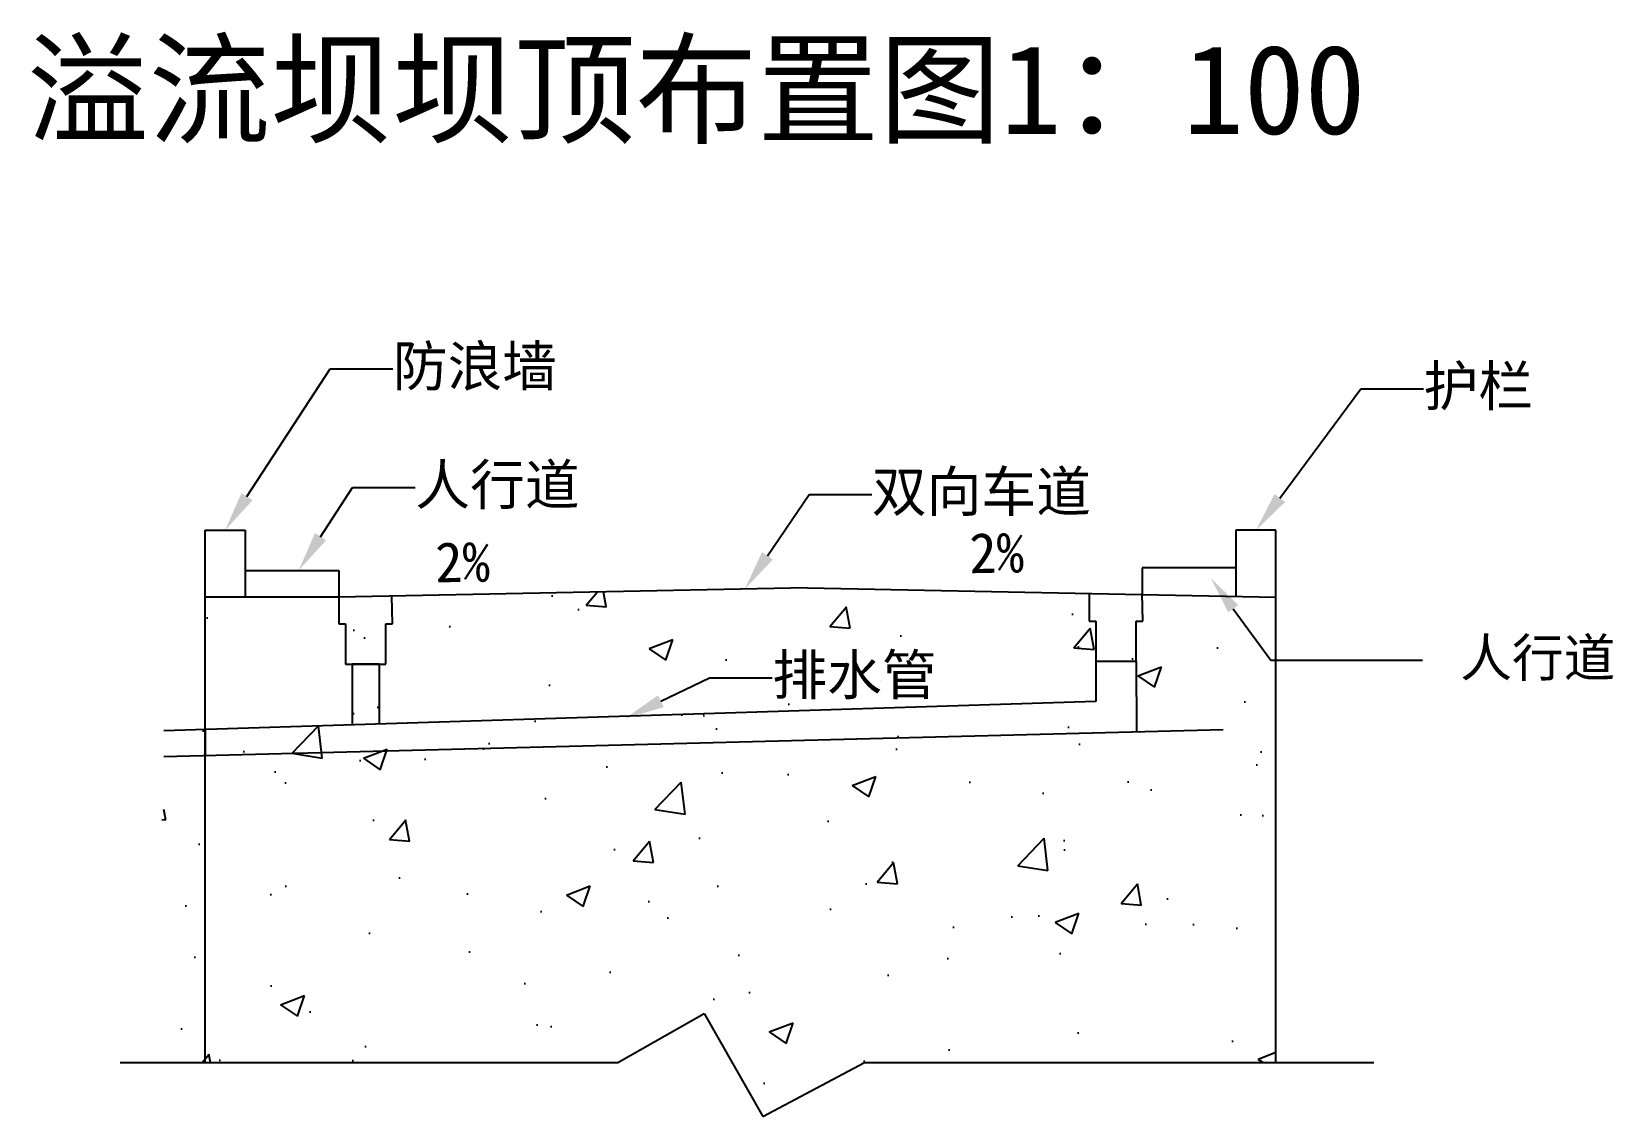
# Model space of a CAD drawing. Header units: millimetres. Extents: x 2384 to 3657, y 1019 to 1672.
# Drawn here: x 3331.5 to 3420.2, y 1546.7 to 1607.5 of the extents above; entities that cross this region are included whole.
import ezdxf
from ezdxf import colors
from ezdxf.entities.mleader import LeaderData, LeaderLine
from ezdxf.math import Vec2, Vec3

# ---------------------------------------------------------------- set-up
doc = ezdxf.new("R2010")
doc.units = ezdxf.units.MM
doc.styles.get("Standard").update_dxf_attribs({"font": 'simfang.ttf'})

msp = doc.modelspace()

# ---------------------------------------------------------------- hatches: boundary and pattern name
h = msp.add_hatch()
h.set_pattern_fill('AR-CONC', color=256, scale=0.075)
h.set_pattern_definition([(50, (572.358, 522.445), (13.66385, -1.19543), [1.42875, -15.71625]), (355, (572.358, 522.445), (-2.643257, 14.329263), [1.143, -12.573044]), (100.45144, (573.497, 522.346), (11.020594, 13.13383), [1.21425, -13.35677]), (46.1842, (572.358, 526.255), (20.33093, -3.15317), [2.14312, -23.57437]), (96.63556, (574.052, 525.992), (17.80531, 18.55696), [1.82138, -20.03517]), (351.18415, (572.358, 526.255), (17.80531, 18.55696), [1.7145, -18.85948]), (21, (574.263, 525.303), (11.37108, -7.66989), [1.42875, -15.71625]), (326, (574.263, 525.303), (4.63515, 13.8141), [1.143, -12.573]), (71.45144, (575.21, 524.664), (16.00623, 6.14421), [1.21425, -13.356745]), (37.5, (572.358, 522.445), (0.231645, 6.341628), [0, -12.4206, 0, -12.7635, 0, -12.620625]), (7.5, (572.358, 522.445), (5.011475, 7.513543), [0, -7.2771, 0, -12.13485, 0, -4.810125]), (327.5, (568.11, 522.445), (10.169295, -0.429656), [0, -4.7625, 0, -14.859, 0, -19.71675]), (317.5, (566.205, 522.445), (11.109689, 1.906987), [0, -6.19125, 0, -9.8679, 0, -14.00175])])
edge = h.paths.add_edge_path()
edge.add_line((3341.215, 1549.721), (3341.215, 1577.308))
edge.add_line((3336.454, 1549.721), (3364.342, 1549.721))
edge.add_line((3364.342, 1549.721), (3369.175, 1552.476))
edge.add_line((3369.175, 1552.476), (3372.463, 1546.709))
edge.add_line((3372.463, 1546.709), (3378.164, 1549.721))
edge.add_line((3378.164, 1549.721), (3406.691, 1549.721))
edge.add_line((3401.215, 1549.721), (3401.215, 1575.876))
edge.add_line((3374.965, 1576.333), (3401.215, 1575.808))
edge.add_line((3374.965, 1576.333), (3348.715, 1575.808))
edge.add_line((3348.715, 1575.808), (3341.215, 1575.808))

# ---------------------------------------------------------------- linework, layer by layer
for p, q in [((3341.215, 1575.808), (3341.215, 1579.558)), ((3341.215, 1579.558), (3343.465, 1579.558)), ((3343.465, 1579.558), (3343.465, 1575.808)), ((3401.215, 1579.558), (3398.968, 1579.556)), ((3398.968, 1579.556), (3398.971, 1575.853)), ((3401.215, 1575.808), (3401.215, 1579.558)), ((3341.215, 1549.721), (3341.215, 1577.308)), ((3343.465, 1577.308), (3348.715, 1577.308)), ((3348.715, 1577.308), (3348.715, 1575.808)), ((3398.97, 1577.458), (3393.72, 1577.458)), ((3393.72, 1577.458), (3393.72, 1575.958)), ((3348.715, 1575.808), (3341.215, 1575.808)), ((3374.965, 1576.333), (3348.715, 1575.808)), ((3348.715, 1575.808), (3348.715, 1574.308)), ((3351.715, 1574.308), (3351.683, 1575.867)), ((3374.965, 1576.333), (3401.215, 1575.808)), ((3390.745, 1576.017), (3390.75, 1574.458)), ((3393.75, 1574.458), (3393.718, 1576.017)), ((3401.215, 1549.721), (3401.215, 1575.876)), ((3348.715, 1574.308), (3349.09, 1574.308)), ((3349.09, 1574.308), (3349.09, 1572.058)), ((3351.34, 1572.058), (3351.34, 1574.308)), ((3351.34, 1574.308), (3351.715, 1574.308)), ((3390.75, 1574.458), (3391.125, 1574.458)), ((3391.125, 1574.458), (3391.125, 1572.208)), ((3393.375, 1572.208), (3393.375, 1574.458)), ((3393.375, 1574.458), (3393.75, 1574.458)), ((3391.125, 1572.208), (3391.125, 1569.955)), ((3393.375, 1572.208), (3391.125, 1572.208)), ((3393.375, 1572.208), (3393.407, 1568.267)), ((3349.09, 1572.058), (3351.34, 1572.058)), ((3350.965, 1572.058), (3349.465, 1572.058)), ((3349.465, 1572.058), (3349.465, 1568.643)), ((3350.215, 1572.058), (3350.965, 1572.058)), ((3350.965, 1572.058), (3350.965, 1568.691)), ((3391.125, 1569.955), (3338.907, 1568.311)), ((3338.907, 1566.881), (3398.251, 1568.39)), ((3341.215, 1568.372), (3341.215, 1566.872)), ((3364.342, 1549.721), (3369.175, 1552.476)), ((3369.175, 1552.476), (3372.463, 1546.709)), ((3336.454, 1549.721), (3364.342, 1549.721)), ((3372.463, 1546.709), (3378.164, 1549.721)), ((3378.164, 1549.721), (3406.691, 1549.721))]:
    msp.add_line(p, q)

# ---------------------------------------------------------------- texts
at = {"insert": (3331.238, 1606.769), "char_height": 5, "attachment_point": 1}
msp.add_mtext_dynamic_manual_height_columns('{\\fSimSun|b0|i0|c134|p2;溢流坝坝顶布置图}1{\\fSimSun|b0|i0|c134|p2;：100}', width=90.13065, gutter_width=12.5, heights=[0], dxfattribs=at)
at = {"char_height": 2.25, "rotation": 1.14576}
for insert, attachment_point in [((3387.071, 1579.458), 3), ((3354.09, 1578.882), 1)]:
    msp.add_mtext_dynamic_manual_height_columns('2%', width=0.24615, gutter_width=9.375, heights=[0], dxfattribs=dict(at, insert=insert, attachment_point=attachment_point))

# ---------------------------------------------------------------- leaders
ml = msp.add_multileader_mtext('Standard')
ml.set_content('{\\fSimSun|b0|i0|c134|p2;防浪墙} ', color=256)
ml.set_leader_properties()
ml.build(insert=Vec2(0, 0))
ml.multileader.update_dxf_attribs({"arrow_head_size": 2.25})
ctx = ml.context
ctx.base_point, ctx.char_height, ctx.arrow_head_size, ctx.landing_gap_size, ctx.plane_origin = Vec3(3351.731, 1588.606), 2.25, 2.25, 0, Vec3(3343.465, 1586.308)
notes = []
notes.append((ctx, [(0, (1, 1, 0), (3348.22, 1588.606), (1, 0), 3.511, [(0, [(3342.34, 1579.558)], 0, [])])]))
ctx.mtext.insert, ctx.mtext.flow_direction = Vec3(3351.731, 1589.888), 5
ml = msp.add_multileader_mtext('Standard')
ml.set_content('{\\fSimSun|b0|i0|c134|p2;护栏} ', color=256)
ml.set_leader_properties()
ml.build(insert=Vec2(0, 0))
ml.multileader.update_dxf_attribs({"arrow_head_size": 2.25})
ctx = ml.context
ctx.base_point, ctx.char_height, ctx.arrow_head_size, ctx.landing_gap_size, ctx.plane_origin = Vec3(3409.481, 1587.492), 2.25, 2.25, 0, Vec3(3401.215, 1585.194)
notes.append((ctx, [(0, (1, 1, 0), (3405.97, 1587.492), (1, 0), 3.511, [(0, [(3400.091, 1579.557)], 0, [])])]))
ctx.mtext.insert, ctx.mtext.flow_direction = Vec3(3409.481, 1588.774), 5
ml = msp.add_multileader_mtext('Standard')
ml.set_content('{\\fSimSun|b0|i0|c134|p2;人行道} ', color=256)
ml.set_leader_properties()
ml.build(insert=Vec2(0, 0))
ml.multileader.update_dxf_attribs({"arrow_head_size": 2.25})
ctx = ml.context
ctx.base_point, ctx.char_height, ctx.arrow_head_size, ctx.landing_gap_size, ctx.plane_origin = Vec3(3352.997, 1581.959), 2.25, 2.25, 0, Vec3(3346.459, 1577.308)
notes.append((ctx, [(0, (1, 1, 0), (3349.486, 1581.959), (1, 0), 3.511, [(0, [(3346.459, 1577.308)], 0, [])])]))
ctx.mtext.insert, ctx.mtext.flow_direction = Vec3(3352.997, 1583.241), 5
ml = msp.add_multileader_mtext('Standard')
ml.set_content('{\\fSimSun|b0|i0|c134|p2;双向车道} ', color=256)
ml.set_leader_properties()
ml.build(insert=Vec2(0, 0))
ml.multileader.update_dxf_attribs({"arrow_head_size": 2.25})
ctx = ml.context
ctx.base_point, ctx.char_height, ctx.arrow_head_size, ctx.landing_gap_size, ctx.plane_origin = Vec3(3378.572, 1581.569), 2.25, 2.25, 0, Vec3(3371.458, 1576.263)
notes.append((ctx, [(0, (1, 1, 0), (3375.061, 1581.569), (1, 0), 3.511, [(0, [(3371.458, 1576.263)], 0, [])])]))
ctx.mtext.insert, ctx.mtext.flow_direction = Vec3(3378.572, 1582.858), 5
ml = msp.add_multileader_mtext('Standard')
ml.set_content('{\\fSimSun|b0|i0|c134|p2;人行道}', color=256)
ml.set_leader_properties()
ml.build(insert=Vec2(0, 0))
ml.multileader.update_dxf_attribs({"arrow_head_size": 2.122})
ctx = ml.context
ctx.base_point, ctx.char_height, ctx.arrow_head_size, ctx.landing_gap_size, ctx.plane_origin = Vec3(3409.418, 1572.272), 2.12219, 2.122, 2.122, Vec3(3397.57, 1576.874)
notes.append((ctx, [(0, (1, 1, 0), (3400.929, 1572.272), (1, 0), 8.489, [(0, [(3397.57, 1576.874)], 0, [])])]))
ctx.mtext.insert, ctx.mtext.flow_direction = Vec3(3411.54, 1573.481), 5
ml = msp.add_multileader_mtext('Standard')
ml.set_content('{\\fSimSun|b0|i0|c134|p2;排水管} ', color=256)
ml.set_leader_properties()
ml.build(insert=Vec2(0, 0))
ml.multileader.update_dxf_attribs({"arrow_head_size": 2.25})
ctx = ml.context
ctx.base_point, ctx.char_height, ctx.arrow_head_size, ctx.landing_gap_size, ctx.plane_origin = Vec3(3372.995, 1571.296), 2.25, 2.25, 0, Vec3(3364.729, 1568.998)
notes.append((ctx, [(0, (1, 1, 0), (3369.484, 1571.296), (1, 0), 3.511, [(0, [(3364.729, 1568.998)], 0, [])])]))
ctx.mtext.insert, ctx.mtext.flow_direction = Vec3(3372.995, 1572.584), 5
for ctx, leaders in notes:
    for number, flags, end, landing, length, lines in leaders:
        leader = LeaderData()
        leader.index, (leader.has_last_leader_line, leader.has_dogleg_vector, leader.attachment_direction) = number, flags
        leader.last_leader_point, leader.dogleg_vector, leader.dogleg_length = Vec3(end), Vec3(landing), length
        for number, points, colour, breaks in lines:
            line = LeaderLine()
            line.index, line.vertices, line.color, line.breaks = number, Vec3.list(points), colors.encode_raw_color(colour), breaks
            leader.lines.append(line)
        ctx.leaders.append(leader)

doc.saveas('drawing.dxf')
